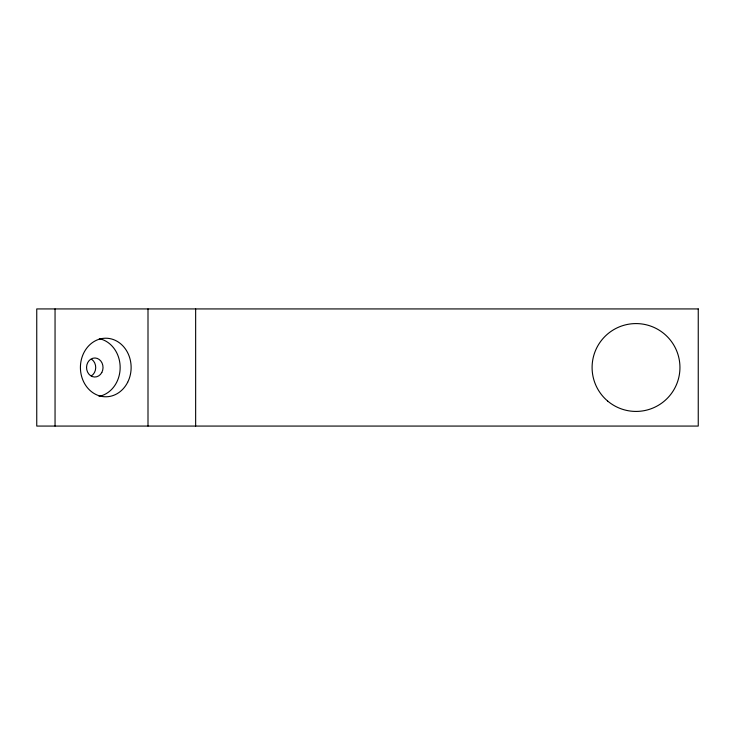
<?xml version="1.0" encoding="UTF-8"?>
<svg xmlns="http://www.w3.org/2000/svg" width="735" height="735" viewBox="0 0 735 735"><rect width="100%" height="100%" fill="white"/><g stroke="black" fill="none" stroke-linecap="round" stroke-linejoin="round"><path stroke-width="1.1" d="M195.648 308.93L195.648 426.07M148.001 308.93L148.001 426.07M55.051 308.93L55.051 426.07M91.811 359.406A9.518 8.241 -90 0 1 91.37 375.888M99.335 338.688A29.281 25.358 -90 0 1 120.154 367.656A29.281 25.358 -90 0 1 99.069 396.367M698.25 308.93L36.75 308.93L36.75 426.07L698.25 426.07L698.25 308.93M101.797 372.516A9.518 8.241 -90 0 0 95.045 357.991A9.518 8.241 -90 0 0 87.529 372.002A9.518 8.241 -90 0 0 101.797 372.516M127.669 382.273A29.281 25.358 -90 0 0 105.913 338.219A29.281 25.358 -90 0 0 83.744 382.007A29.281 25.358 -90 0 0 127.669 382.273M607.625 401.016A43.925 43.925 0 0 0 679.241 375.337A43.925 43.925 0 0 0 621.194 326.156A43.925 43.925 0 0 0 607.625 401.016"/></g></svg>
